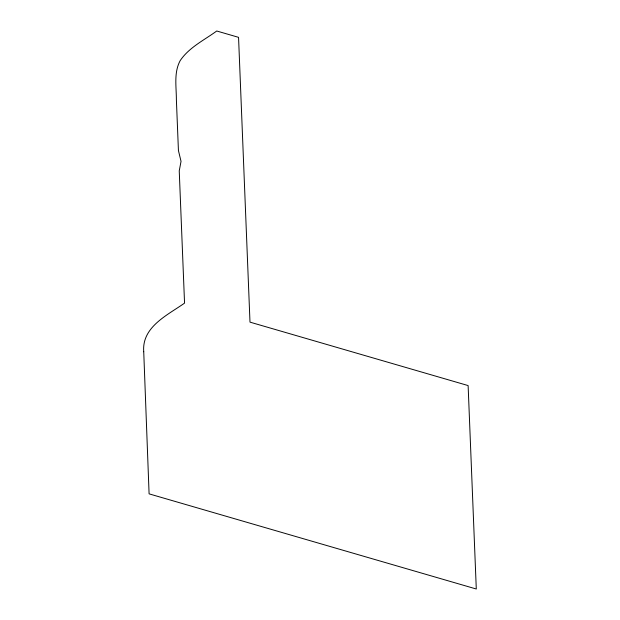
<?xml version="1.0" encoding="UTF-8"?>
<svg xmlns="http://www.w3.org/2000/svg" width="620" height="620" viewBox="0 0 620 620"><rect width="100%" height="100%" fill="white"/><g stroke="black" fill="none" stroke-linecap="round" stroke-linejoin="round"><path stroke-width="0.93" d="M143.732 351.726L149.095 493.861L476.292 589L468.123 385.57L249.992 322.144L238.553 37.34L216.737 31C204.166 40.184 189.123 47.352 180.203 60.59C173.701 72.525 176.39 86.715 176.382 99.688L178.428 150.544L181.032 161.355L179.242 170.888L184.551 303.118C167.563 315.154 141.724 326.825 143.732 351.726"/></g></svg>
